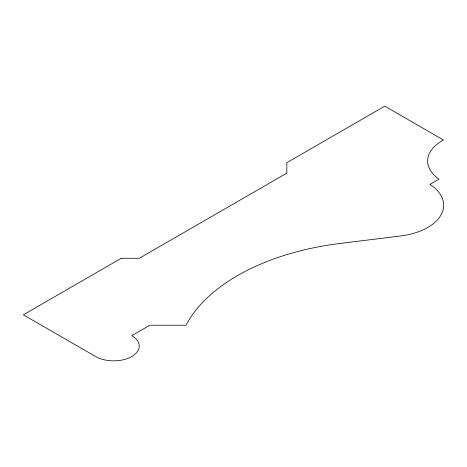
<?xml version="1.0" encoding="UTF-8"?>
<svg xmlns="http://www.w3.org/2000/svg" width="467" height="467" viewBox="0 0 467 467"><rect width="100%" height="100%" fill="white"/><g stroke="black" fill="none" stroke-linecap="round" stroke-linejoin="round"><path stroke-width="0.7" d="M121.28 258.263L23.35 314.805L95.63 356.531A25.557 14.757 0 0 0 131.77 356.531A25.557 14.757 0 0 0 131.77 335.668L149.843 325.236L185.983 325.236A205.883 118.863 0 0 1 339.964 243.465L400.657 235.969A54.4 31.406 0 0 0 429.938 184.389L438.968 179.176A49.374 28.505 0 0 1 443.487 140.053L384.761 106.143L286.831 162.685L286.831 173.117L139.353 258.263L121.28 258.263"/></g></svg>
